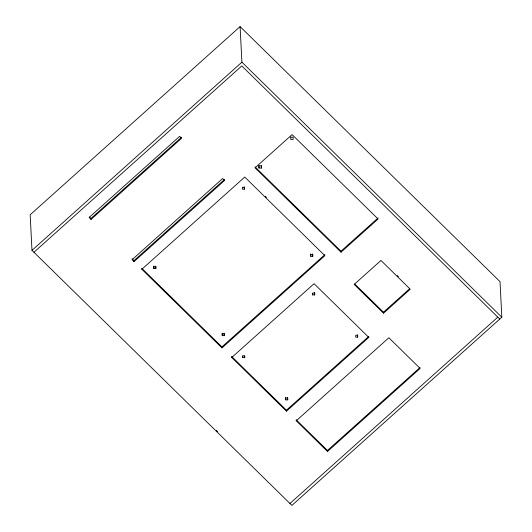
<?xml version="1.0" encoding="UTF-8"?>
<svg xmlns="http://www.w3.org/2000/svg" width="532" height="532" viewBox="0 0 532 532"><rect width="100%" height="100%" fill="white"/><g stroke="black" fill="none" stroke-linecap="round" stroke-linejoin="round"><path stroke-width="0.8" d="M153.841 268.52L153.888 266.638L155.896 266.672L155.843 268.554L153.841 268.52L153.715 266.047M222.236 335.632L222.29 333.75L224.298 333.79L224.245 335.672L222.236 335.632L222.117 333.165M244.341 189.219L244.394 187.344L242.386 187.304L242.333 189.186L244.341 189.219L244.215 186.752M242.705 357.65L242.758 355.768L244.767 355.808L244.713 357.684L242.705 357.65L242.625 356.001M258.978 168.032L259.037 165.771L261.445 165.818L261.385 168.072L258.978 168.032L258.851 165.558M285.704 399.838L285.757 397.956L287.759 397.996L287.706 399.871L285.704 399.838L285.578 397.364M310.735 256.304L310.788 254.422L312.796 254.456L312.743 256.338L310.735 256.304L310.608 253.831M312.683 294.921L312.736 293.039L314.738 293.079L314.691 294.961L312.683 294.921L312.597 293.278M357.684 337.148L357.737 335.266L355.728 335.227L355.675 337.108L357.684 337.148L357.557 334.675M240.098 26.6L30.178 214.782L31.98 250.359L291.902 505.4L501.822 317.218L500.02 281.641L240.098 26.6L241.9 62.178L501.822 317.218M31.98 250.359L241.9 62.178M33.935 252.274L241.801 65.935L499.767 319.06M91.039 219.43L89.083 217.515L179.643 136.338L181.598 138.254L91.039 219.43L90.992 218.446L181.545 137.263M134.031 261.618L132.082 259.702L222.635 178.526L224.59 180.441L134.031 261.618L133.984 260.627L224.537 179.45M141.851 269.285L244.753 177.043L324.879 255.666L221.977 347.908L141.851 269.285L141.798 268.301L221.93 346.924L221.977 347.908M221.93 346.924L324.833 254.675M341.032 252.188L255.047 167.819L292.095 134.609L378.079 218.985L341.032 252.188L340.985 251.204L378.033 217.994M231.753 357.497L314.073 283.702L368.796 337.394L286.469 411.189L231.753 357.497L231.699 356.513L286.422 410.205L286.469 411.189M383.512 313.188L354.199 284.427L380.952 260.441L410.265 289.209L383.512 313.188L383.459 312.204L409.607 288.763M286.422 410.205L368.743 336.404L368.796 337.394M296.244 420.779L388.852 337.754L420.127 368.437L327.513 451.462L296.244 420.779L296.191 419.788L327.459 450.471L327.513 451.462M327.459 450.471L420.074 367.452M289.947 503.485L497.812 317.145M397.318 275.563L398.488 276.713M254.994 166.829L340.985 251.204M265.328 196.288L266.505 197.445M354.731 284.015L383.459 312.204M89.522 217.003L90.992 218.446M132.029 258.712L133.984 260.627M216.411 430.388L217.595 431.552M312.617 253.87L312.743 256.338M314.565 292.487L314.691 294.961M287.586 397.404L287.706 399.871M261.259 165.605L261.385 168.072M244.627 356.041L244.713 357.684M224.118 333.198L224.245 335.672M155.716 266.086L155.843 268.554M290.778 137.15L290.711 139.411L293.119 139.451L293.185 137.196L290.778 137.15"/></g></svg>
